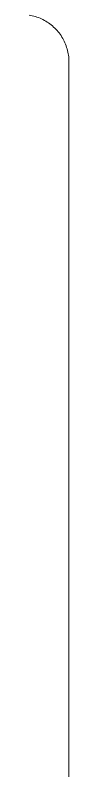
# Model space of a CAD drawing. Header units: millimetres. Extents: x -253 to 4295, y -442 to 2895.
# Drawn here: x 1736.4 to 1744.8, y 882.8 to 1041.9 of the extents above; entities that cross this region are included whole.
import ezdxf

# ---------------------------------------------------------------- set-up
doc = ezdxf.new("R2010")
doc.units = ezdxf.units.MM
doc.layers.add('ZANO_R', color=7, linetype='Continuous', lineweight=0)

msp = doc.modelspace()

# ---------------------------------------------------------------- linework, layer by layer
at = {"layer": 'ZANO_R'}
for p, q in [((1736.42, 1041.93), (1736.76, 1041.88)), ((1736.76, 1041.88), (1737.09, 1041.8)), ((1737.09, 1041.8), (1737.43, 1041.72)), ((1737.43, 1041.72), (1737.76, 1041.63)), ((1737.76, 1041.63), (1738.08, 1041.52)), ((1738.08, 1041.52), (1738.41, 1041.4)), ((1738.41, 1041.4), (1738.73, 1041.28)), ((1738.73, 1041.28), (1739.04, 1041.14)), ((1739.04, 1041.14), (1739.35, 1040.99)), ((1739.35, 1040.99), (1739.65, 1040.83)), ((1739.65, 1040.83), (1739.95, 1040.66)), ((1739.95, 1040.66), (1740.24, 1040.48)), ((1740.24, 1040.48), (1740.53, 1040.29)), ((1740.53, 1040.29), (1740.81, 1040.09)), ((1740.81, 1040.09), (1741.08, 1039.88)), ((1741.08, 1039.88), (1741.35, 1039.66)), ((1741.35, 1039.66), (1741.6, 1039.43)), ((1741.6, 1039.43), (1741.85, 1039.19)), ((1741.85, 1039.19), (1742.09, 1038.95)), ((1742.09, 1038.95), (1742.33, 1038.7)), ((1742.33, 1038.7), (1742.55, 1038.44)), ((1742.55, 1038.44), (1742.76, 1038.17)), ((1742.76, 1038.17), (1742.97, 1037.89)), ((1742.97, 1037.89), (1743.16, 1037.61)), ((1743.16, 1037.61), (1743.35, 1037.32)), ((1743.35, 1037.32), (1743.52, 1037.02)), ((1743.52, 1037.02), (1743.69, 1036.72)), ((1743.69, 1036.72), (1743.84, 1036.42)), ((1743.84, 1036.42), (1743.99, 1036.1)), ((1743.99, 1036.1), (1744.12, 1035.79)), ((1744.12, 1035.79), (1744.24, 1035.47)), ((1744.24, 1035.47), (1744.35, 1035.14)), ((1744.35, 1035.14), (1744.45, 1034.81)), ((1744.45, 1034.81), (1744.54, 1034.48)), ((1744.54, 1034.48), (1744.62, 1034.15)), ((1744.62, 1034.15), (1744.68, 1033.81)), ((1744.68, 1033.81), (1744.74, 1033.47)), ((1744.74, 1033.47), (1744.78, 1033.13)), ((1744.78, 1033.13), (1744.81, 1032.79)), ((1744.81, 1032.79), (1744.83, 1032.44)), ((1744.83, 1032.44), (1744.83, 1032.1)), ((1744.83, 873.33), (1744.83, 1032.1))]:
    msp.add_line(p, q, dxfattribs=at)

doc.saveas('drawing.dxf')
